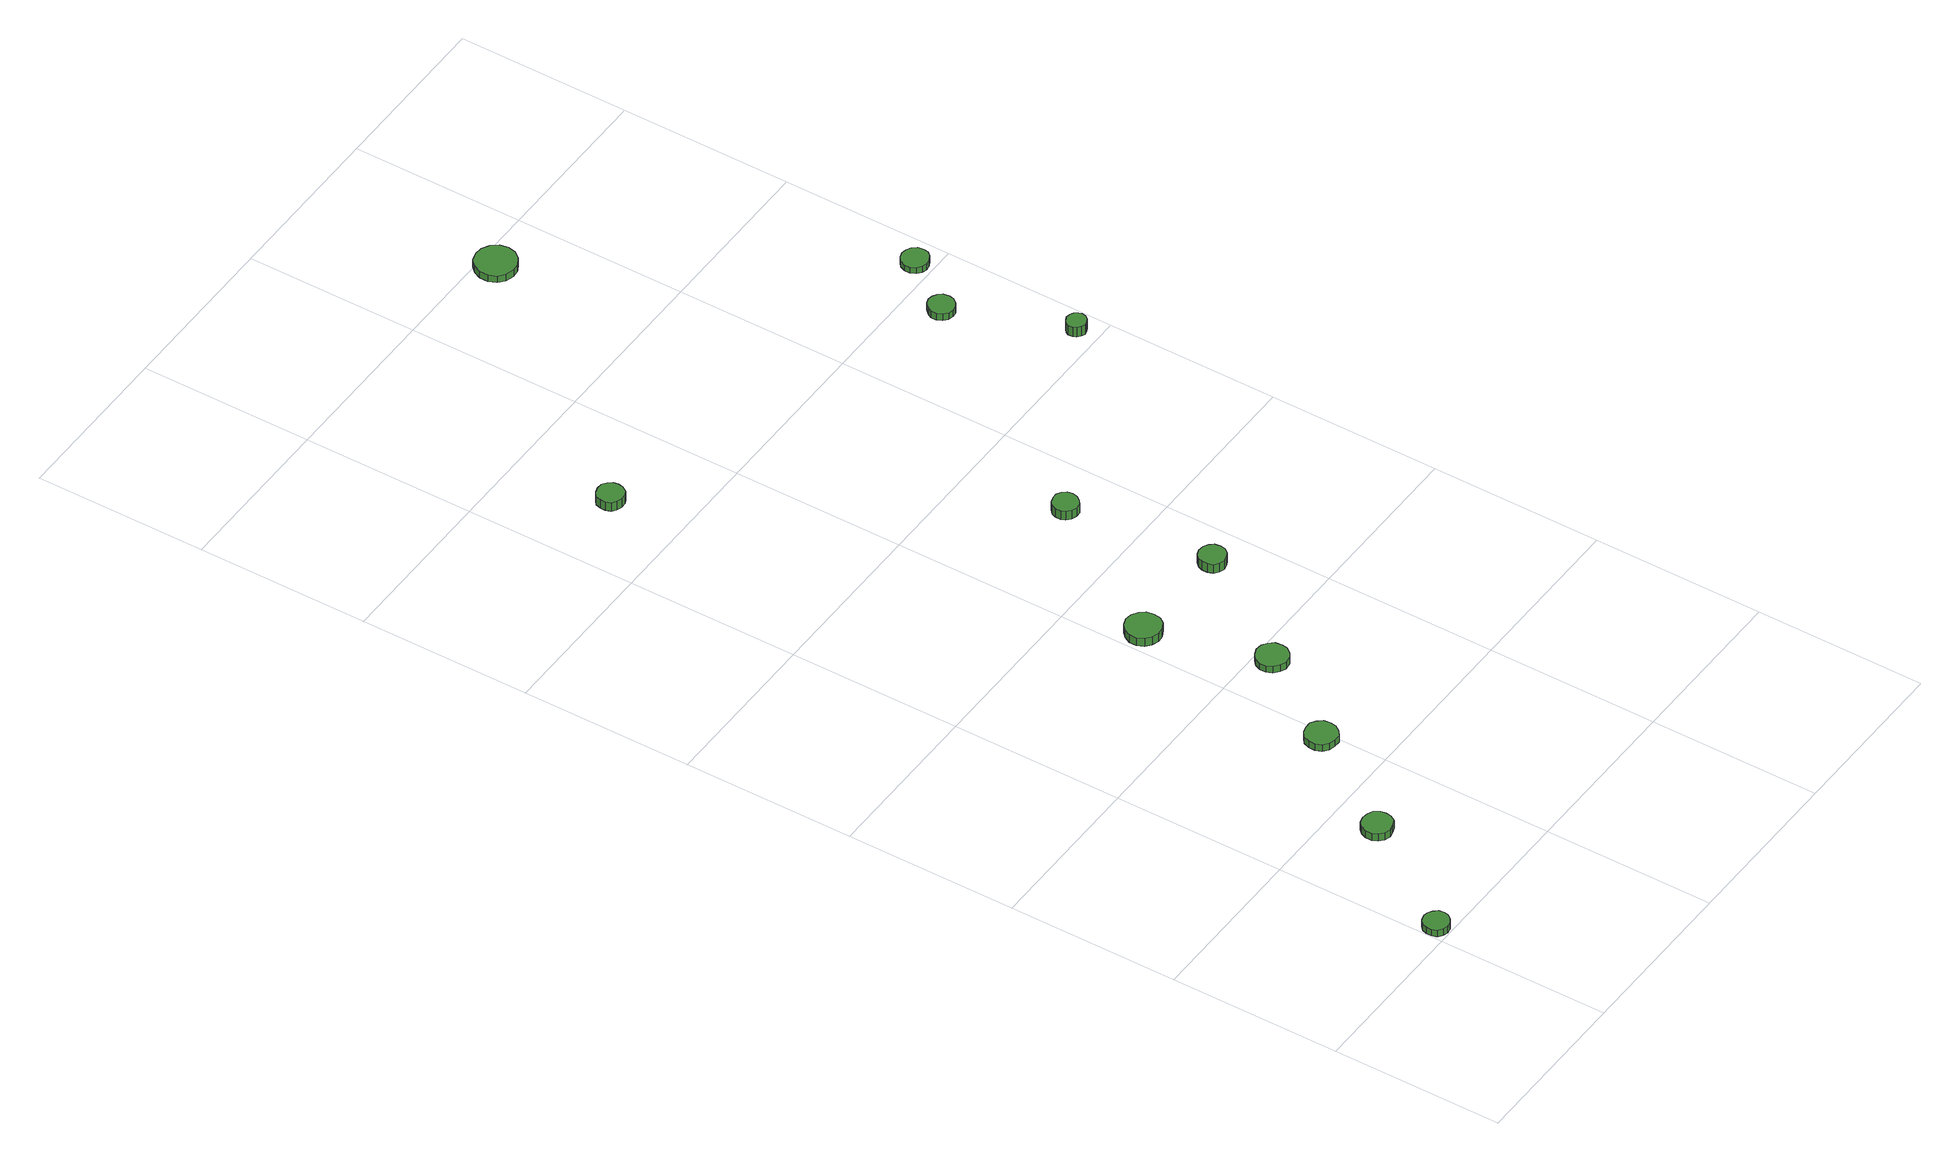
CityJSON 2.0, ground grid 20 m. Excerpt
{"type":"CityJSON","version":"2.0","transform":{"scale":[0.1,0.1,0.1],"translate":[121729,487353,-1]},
"CityObjects":{
"tree1":{"type":"SolitaryVegetationObject","attributes":{"function":"something"},"geometry":[{"type":"MultiSurface","lod":"1","boundaries":[[[0,1,2,3,4,5,6,7,8,9,10,11,12,13,14]],[[15,16,17,18,19,20,21,22,23,24,25,26,27,28,29]],[[0,29,28,1]],[[1,28,27,2]],[[2,27,26,3]],[[3,26,25,4]],[[4,25,24,5]],[[5,24,23,6]],[[6,23,22,7]],[[7,22,21,8]],[[8,21,20,9]],[[9,20,19,10]],[[10,19,18,11]],[[11,18,17,12]],[[12,17,16,13]],[[13,16,15,14]],[[14,15,29,0]]]}]},
"tree2":{"type":"SolitaryVegetationObject","attributes":{"function":"something"},"geometry":[{"type":"MultiSurface","lod":"1","boundaries":[[[30,31,32,33,34,35,36,37,38,39,40,41,42,43,44]],[[45,46,47,48,49,50,51,52,53,54,55,56,57,58,59]],[[30,59,58,31]],[[31,58,57,32]],[[32,57,56,33]],[[33,56,55,34]],[[34,55,54,35]],[[35,54,53,36]],[[36,53,52,37]],[[37,52,51,38]],[[38,51,50,39]],[[39,50,49,40]],[[40,49,48,41]],[[41,48,47,42]],[[42,47,46,43]],[[43,46,45,44]],[[44,45,59,30]]]}]},
"tree3":{"type":"SolitaryVegetationObject","attributes":{"function":"something"},"geometry":[{"type":"MultiSurface","lod":"1","boundaries":[[[60,61,62,63,64,65,66,67,68,69,70,71,72,73,74]],[[75,76,77,78,79,80,81,82,83,84,85,86,87,88,89]],[[60,89,88,61]],[[61,88,87,62]],[[62,87,86,63]],[[63,86,85,64]],[[64,85,84,65]],[[65,84,83,66]],[[66,83,82,67]],[[67,82,81,68]],[[68,81,80,69]],[[69,80,79,70]],[[70,79,78,71]],[[71,78,77,72]],[[72,77,76,73]],[[73,76,75,74]],[[74,75,89,60]]]}]},
"tree4":{"type":"SolitaryVegetationObject","attributes":{"function":"something"},"geometry":[{"type":"MultiSurface","lod":"1","boundaries":[[[90,91,92,93,94,95,96,97,98,99,100,101,102,103,104]],[[105,106,107,108,109,110,111,112,113,114,115,116,117,118,119]],[[90,119,118,91]],[[91,118,117,92]],[[92,117,116,93]],[[93,116,115,94]],[[94,115,114,95]],[[95,114,113,96]],[[96,113,112,97]],[[97,112,111,98]],[[98,111,110,99]],[[99,110,109,100]],[[100,109,108,101]],[[101,108,107,102]],[[102,107,106,103]],[[103,106,105,104]],[[104,105,119,90]]]}]},
"tree5":{"type":"SolitaryVegetationObject","attributes":{"function":"something"},"geometry":[{"type":"MultiSurface","lod":"1","boundaries":[[[120,121,122,123,124,125,126,127,128,129,130,131,132,133,134]],[[135,136,137,138,139,140,141,142,143,144,145,146,147,148,149]],[[120,149,148,121]],[[121,148,147,122]],[[122,147,146,123]],[[123,146,145,124]],[[124,145,144,125]],[[125,144,143,126]],[[126,143,142,127]],[[127,142,141,128]],[[128,141,140,129]],[[129,140,139,130]],[[130,139,138,131]],[[131,138,137,132]],[[132,137,136,133]],[[133,136,135,134]],[[134,135,149,120]]]}]},
"tree6":{"type":"SolitaryVegetationObject","attributes":{"function":"something"},"geometry":[{"type":"MultiSurface","lod":"1","boundaries":[[[150,151,152,153,154,155,156,157,158,159,160,161,162,163,164]],[[165,166,167,168,169,170,171,172,173,174,175,176,177,178,179]],[[150,179,178,151]],[[151,178,177,152]],[[152,177,176,153]],[[153,176,175,154]],[[154,175,174,155]],[[155,174,173,156]],[[156,173,172,157]],[[157,172,171,158]],[[158,171,170,159]],[[159,170,169,160]],[[160,169,168,161]],[[161,168,167,162]],[[162,167,166,163]],[[163,166,165,164]],[[164,165,179,150]]]}]},
"tree7":{"type":"SolitaryVegetationObject","attributes":{"function":"something"},"geometry":[{"type":"MultiSurface","lod":"1","boundaries":[[[180,181,182,183,184,185,186,187,188,189,190,191,192,193,194]],[[195,196,197,198,199,200,201,202,203,204,205,206,207,208,209]],[[180,209,208,181]],[[181,208,207,182]],[[182,207,206,183]],[[183,206,205,184]],[[184,205,204,185]],[[185,204,203,186]],[[186,203,202,187]],[[187,202,201,188]],[[188,201,200,189]],[[189,200,199,190]],[[190,199,198,191]],[[191,198,197,192]],[[192,197,196,193]],[[193,196,195,194]],[[194,195,209,180]]]}]},
"tree8":{"type":"SolitaryVegetationObject","attributes":{"function":"something"},"geometry":[{"type":"MultiSurface","lod":"1","boundaries":[[[210,211,212,213,214,215,216,217,218,219,220,221,222,223,224]],[[225,226,227,228,229,230,231,232,233,234,235,236,237,238,239]],[[210,239,238,211]],[[211,238,237,212]],[[212,237,236,213]],[[213,236,235,214]],[[214,235,234,215]],[[215,234,233,216]],[[216,233,232,217]],[[217,232,231,218]],[[218,231,230,219]],[[219,230,229,220]],[[220,229,228,221]],[[221,228,227,222]],[[222,227,226,223]],[[223,226,225,224]],[[224,225,239,210]]]}]},
"tree9":{"type":"SolitaryVegetationObject","attributes":{"function":"something"},"geometry":[{"type":"MultiSurface","lod":"1","boundaries":[[[240,241,242,243,244,245,246,247,248,249,250,251,252,253,254]],[[255,256,257,258,259,260,261,262,263,264,265,266,267,268,269]],[[240,269,268,241]],[[241,268,267,242]],[[242,267,266,243]],[[243,266,265,244]],[[244,265,264,245]],[[245,264,263,246]],[[246,263,262,247]],[[247,262,261,248]],[[248,261,260,249]],[[249,260,259,250]],[[250,259,258,251]],[[251,258,257,252]],[[252,257,256,253]],[[253,256,255,254]],[[254,255,269,240]]]}]},
"tree10":{"type":"SolitaryVegetationObject","attributes":{"function":"something"},"geometry":[{"type":"MultiSurface","lod":"1","boundaries":[[[270,271,272,273,274,275,276,277,278,279,280,281,282,283,284]],[[285,286,287,288,289,290,291,292,293,294,295,296,297,298,299]],[[270,299,298,271]],[[271,298,297,272]],[[272,297,296,273]],[[273,296,295,274]],[[274,295,294,275]],[[275,294,293,276]],[[276,293,292,277]],[[277,292,291,278]],[[278,291,290,279]],[[279,290,289,280]],[[280,289,288,281]],[[281,288,287,282]],[[282,287,286,283]],[[283,286,285,284]],[[284,285,299,270]]]}]},
"tree11":{"type":"SolitaryVegetationObject","attributes":{"function":"something"},"geometry":[{"type":"MultiSurface","lod":"1","boundaries":[[[300,301,302,303,304,305,306,307,308,309,310,311,312,313,314]],[[315,316,317,318,319,320,321,322,323,324,325,326,327,328,329]],[[300,329,328,301]],[[301,328,327,302]],[[302,327,326,303]],[[303,326,325,304]],[[304,325,324,305]],[[305,324,323,306]],[[306,323,322,307]],[[307,322,321,308]],[[308,321,320,309]],[[309,320,319,310]],[[310,319,318,311]],[[311,318,317,312]],[[312,317,316,313]],[[313,316,315,314]],[[314,315,329,300]]]}]},
"tree12":{"type":"SolitaryVegetationObject","attributes":{"function":"something"},"geometry":[{"type":"MultiSurface","lod":"1","boundaries":[[[330,331,332,333,334,335,336,337,338,339,340,341,342,343,344]],[[345,346,347,348,349,350,351,352,353,354,355,356,357,358,359]],[[330,359,358,331]],[[331,358,357,332]],[[332,357,356,333]],[[333,356,355,334]],[[334,355,354,335]],[[335,354,353,336]],[[336,353,352,337]],[[337,352,351,338]],[[338,351,350,339]],[[339,350,349,340]],[[340,349,348,341]],[[341,348,347,342]],[[342,347,346,343]],[[343,346,345,344]],[[344,345,359,330]]]}]}
},
"vertices":[
[31,17,15],[30,23,15],[26,28,15],[21,31,15],[15,32,15],[9,30,15],[4,26,15],[2,20,15],[2,14,15],[4,8,15],[9,4,15],[15,2,15],[21,3,15],[26,6,15],[30,11,15],[30,11,6],[26,6,6],[21,3,6],[15,2,6],[9,4,6],[4,8,6],[2,14,6],[2,20,6],[4,26,6],[9,30,6],[15,32,6],[21,31,6],[26,28,6],[30,23,6],[31,17,6],
[124,149,16],[123,156,16],[119,162,16],[112,165,16],[105,166,16],[98,164,16],[93,159,16],[90,153,16],[90,145,16],[93,139,16],[98,134,16],[105,132,16],[112,133,16],[119,136,16],[123,142,16],[123,142,6],[119,136,6],[112,133,6],[105,132,6],[98,134,6],[93,139,6],[90,145,6],[90,153,6],[93,159,6],[98,164,6],[105,166,6],[112,165,6],[119,162,6],[123,156,6],[124,149,6],
[209,273,15],[208,281,15],[203,287,15],[197,291,15],[189,291,15],[182,289,15],[176,284,15],[173,277,15],[173,269,15],[176,262,15],[182,257,15],[189,255,15],[197,255,15],[203,259,15],[208,266,15],[208,266,6],[203,259,6],[197,255,6],[189,255,6],[182,257,6],[176,262,6],[173,269,6],[173,277,6],[176,284,6],[182,289,6],[189,291,6],[197,291,6],[203,287,6],[208,281,6],[209,273,6],
[281,380,15],[280,388,15],[275,394,15],[269,398,15],[261,399,15],[254,396,15],[248,391,15],[245,384,15],[245,377,15],[248,370,15],[254,365,15],[261,362,15],[269,363,15],[275,367,15],[280,373,15],[280,373,6],[275,367,6],[269,363,6],[261,362,6],[254,365,6],[248,370,6],[245,377,6],[245,384,6],[248,391,6],[254,396,6],[261,399,6],[269,398,6],[275,394,6],[280,388,6],[281,380,6],
[246,515,17],[245,524,17],[240,530,17],[232,535,17],[224,536,17],[216,533,17],[210,527,17],[206,520,17],[206,511,17],[210,503,17],[216,498,17],[224,495,17],[232,496,17],[240,500,17],[245,507,17],[245,507,6],[240,500,6],[232,496,6],[224,495,6],[216,498,6],[210,503,6],[206,511,6],[206,520,6],[210,527,6],[216,533,6],[224,536,6],[232,535,6],[240,530,6],[245,524,6],[246,515,6],
[108,1086,19],[107,1092,19],[103,1097,19],[98,1101,19],[91,1101,19],[85,1099,19],[80,1095,19],[78,1089,19],[78,1083,19],[80,1077,19],[85,1073,19],[91,1071,19],[98,1071,19],[103,1074,19],[107,1080,19],[107,1080,7],[103,1074,7],[98,1071,7],[91,1071,7],[85,1073,7],[80,1077,7],[78,1083,7],[78,1089,7],[80,1095,7],[85,1099,7],[91,1101,7],[98,1101,7],[103,1097,7],[107,1092,7],[108,1086,7],
[369,513,19],[368,520,19],[364,525,19],[359,528,19],[352,529,19],[346,527,19],[341,522,19],[339,517,19],[339,510,19],[341,504,19],[346,500,19],[352,498,19],[359,499,19],[364,502,19],[368,507,19],[368,507,7],[364,502,7],[359,499,7],[352,498,7],[346,500,7],[341,504,7],[339,510,7],[339,517,7],[341,522,7],[346,527,7],[352,529,7],[359,528,7],[364,525,7],[368,520,7],[369,513,7],
[348,682,24],[347,688,24],[343,693,24],[338,696,24],[332,696,24],[326,694,24],[321,690,24],[319,685,24],[319,678,24],[321,673,24],[326,669,24],[332,667,24],[338,667,24],[343,671,24],[347,676,24],[347,676,12],[343,671,12],[338,667,12],[332,667,12],[326,669,12],[321,673,12],[319,678,12],[319,685,12],[321,690,12],[326,694,12],[332,696,12],[338,696,12],[343,693,12],[347,688,12],[348,682,12],
[351,1380,16],[349,1390,16],[343,1398,16],[334,1403,16],[325,1404,16],[315,1401,16],[308,1394,16],[304,1385,16],[304,1375,16],[308,1366,16],[315,1360,16],[325,1357,16],[334,1358,16],[343,1363,16],[349,1371,16],[349,1371,7],[343,1363,7],[334,1358,7],[325,1357,7],[315,1360,7],[308,1366,7],[304,1375,7],[304,1385,7],[308,1394,7],[315,1401,7],[325,1404,7],[334,1403,7],[343,1398,7],[349,1390,7],[351,1380,7],
[538,958,16],[537,965,16],[533,970,16],[528,973,16],[522,974,16],[516,972,16],[511,967,16],[508,962,16],[508,955,16],[511,949,16],[516,945,16],[522,943,16],[528,944,16],[533,947,16],[537,952,16],[537,952,7],[533,947,7],[528,944,7],[522,943,7],[516,945,7],[511,949,7],[508,955,7],[508,962,7],[511,967,7],[516,972,7],[522,974,7],[528,973,7],[533,970,7],[537,965,7],[538,958,7],
[585,825,22],[584,829,22],[581,833,22],[577,835,22],[572,836,22],[568,834,22],[564,831,22],[562,827,22],[562,822,22],[564,818,22],[568,815,22],[572,813,22],[577,814,22],[581,816,22],[584,820,22],[584,820,9],[581,816,9],[577,814,9],[572,813,9],[568,815,9],[564,818,9],[562,822,9],[562,827,9],[564,831,9],[568,834,9],[572,836,9],[577,835,9],[581,833,9],[584,829,9],[585,825,9],
[584,1020,15],[583,1027,15],[579,1032,15],[573,1035,15],[567,1036,15],[561,1034,15],[556,1030,15],[553,1024,15],[553,1017,15],[556,1011,15],[561,1007,15],[567,1005,15],[573,1006,15],[579,1009,15],[583,1014,15],[583,1014,7],[579,1009,7],[573,1006,7],[567,1005,7],[561,1007,7],[556,1011,7],[553,1017,7],[553,1024,7],[556,1030,7],[561,1034,7],[567,1036,7],[573,1035,7],[579,1032,7],[583,1027,7],[584,1020,7]
]}
